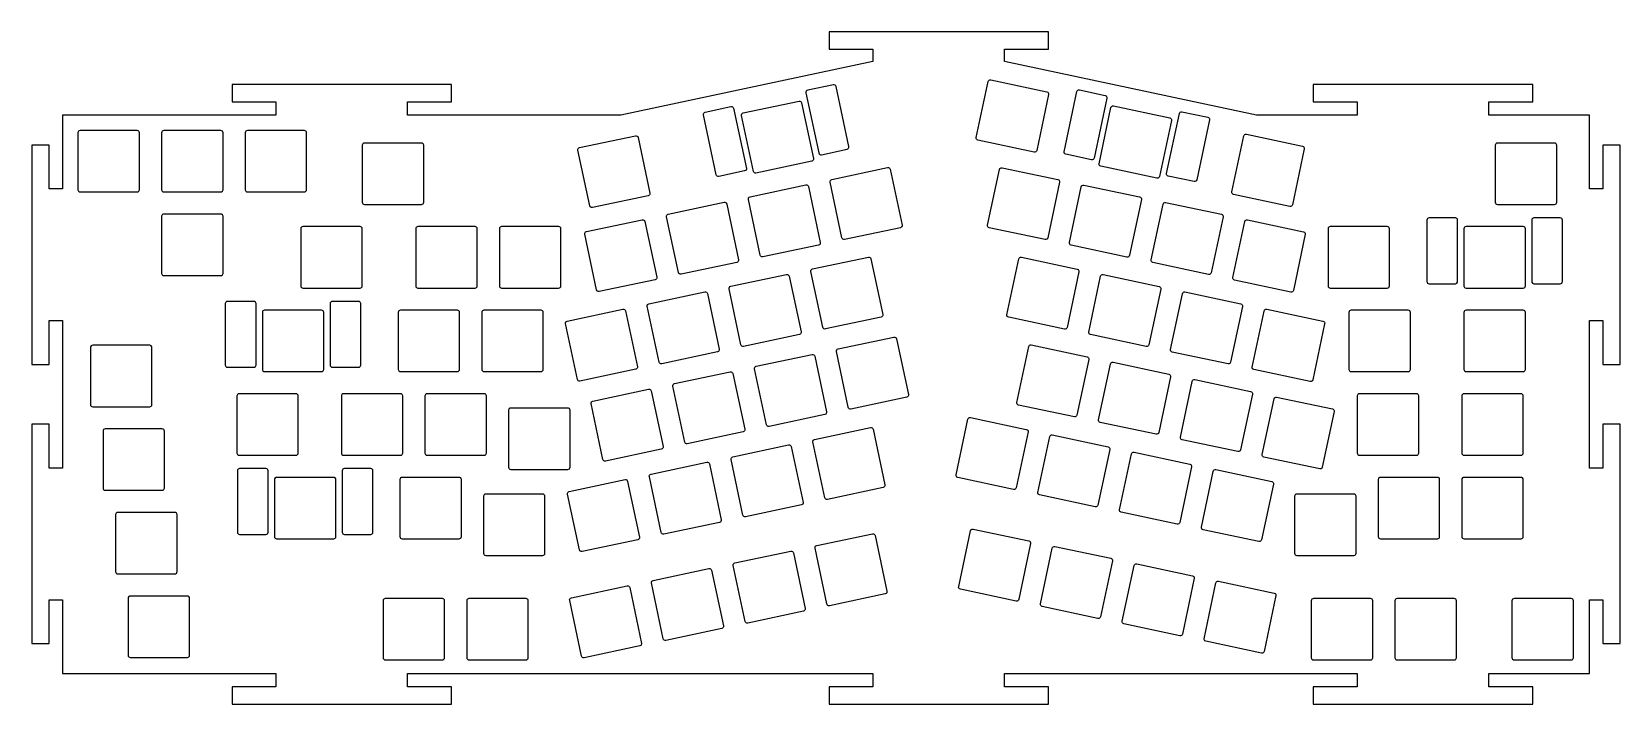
# Model space of a CAD drawing. Header units: millimetres. Extents: x -418 to -56, y 26 to 179.
import ezdxf

# ---------------------------------------------------------------- set-up
doc = ezdxf.new("R2010")
doc.units = ezdxf.units.MM
doc.layers.get('0').update_dxf_attribs({"linetype": 'CONTINUOUS'})

msp = doc.modelspace()

# ---------------------------------------------------------------- linework, layer by layer
msp.add_lwpolyline([(-226.24, 175.38), (-226.24, 172.57), (-283.65, 160.37), (-332.26, 160.37), (-332.26, 163.37), (-322.26, 163.37), (-322.26, 167.37), (-372.26, 167.37), (-372.26, 163.37), (-362.26, 163.37), (-362.26, 160.37), (-410.88, 160.37), (-410.88, 143.55), (-413.88, 143.55), (-413.88, 153.55), (-417.88, 153.55), (-417.88, 103.55), (-413.88, 103.55), (-413.88, 113.55), (-410.88, 113.55), (-410.88, 79.9), (-413.88, 79.9), (-413.88, 89.9), (-417.88, 89.9), (-417.88, 39.9), (-413.88, 39.9), (-413.88, 49.9), (-410.88, 49.9), (-410.88, 33.07), (-362.26, 33.07), (-362.26, 30.07), (-372.26, 30.07), (-372.26, 26.07), (-322.26, 26.07), (-322.26, 30.07), (-332.26, 30.07), (-332.26, 33.07), (-226.24, 33.07), (-226.24, 30.07), (-236.24, 30.07), (-236.24, 26.07), (-186.24, 26.07), (-186.24, 30.07), (-196.24, 30.07), (-196.24, 33.07), (-115.92, 33.07), (-115.92, 30.07), (-125.92, 30.07), (-125.92, 26.07), (-75.92, 26.07), (-75.92, 30.07), (-85.92, 30.07), (-85.92, 33.07), (-62.98, 33.07), (-62.98, 49.9), (-59.98, 49.9), (-59.98, 39.9), (-55.98, 39.9), (-55.98, 89.9), (-59.98, 89.9), (-59.98, 79.9), (-62.98, 79.9), (-62.98, 113.55), (-59.98, 113.55), (-59.98, 103.55), (-55.98, 103.55), (-55.98, 153.55), (-59.98, 153.55), (-59.98, 143.55), (-62.98, 143.55), (-62.98, 160.37), (-85.92, 160.37), (-85.92, 163.37), (-75.92, 163.37), (-75.92, 167.37), (-125.92, 167.37), (-125.92, 163.37), (-115.92, 163.37), (-115.92, 160.37), (-138.84, 160.37), (-196.24, 172.57), (-196.24, 175.38), (-186.24, 175.38), (-186.24, 179.38), (-211.24, 179.38), (-236.24, 179.38), (-236.24, 175.38)], close=True)
for points in [[(-241.1, 166.04, 0.414214), (-241.49, 165.44), (-238.58, 151.75, 0.414214), (-237.98, 151.36), (-232.11, 152.61, 0.414214), (-231.73, 153.2), (-234.64, 166.9, 0.414214), (-235.23, 167.28)], [(-186.21, 165.1), (-188.92, 152.33, -0.414198), (-189.52, 151.94), (-202.32, 154.66, -0.414179), (-202.7, 155.25), (-199.99, 168.03, -0.414289), (-199.39, 168.41), (-186.59, 165.69, -0.414187)], [(-242.48, 163.19), (-239.77, 150.47, -0.414214), (-240.16, 149.88), (-252.88, 147.18, -0.414214), (-253.47, 147.56), (-256.17, 160.28, -0.414214), (-255.79, 160.87), (-243.07, 163.57, -0.414214)], [(-179.18, 166.11), (-173.31, 164.86, -0.414214), (-172.93, 164.27), (-175.84, 150.58, -0.414214), (-176.43, 150.19), (-182.3, 151.44, -0.414214), (-182.69, 152.03), (-179.77, 165.73, -0.414214)], [(-258, 161.93), (-255.08, 148.24, -0.414214), (-255.47, 147.65), (-261.34, 146.4, -0.414214), (-261.93, 146.78), (-264.84, 160.48, -0.414214), (-264.46, 161.07), (-258.59, 162.32, -0.414214)], [(-174.73, 149.31), (-172.02, 162.08, -0.140021), (-171.89, 162.33, -0.264883), (-171.42, 162.48), (-158.62, 159.75, -0.414187), (-158.23, 159.16), (-160.95, 146.39, -0.139978), (-161.07, 146.14, -0.264845), (-161.55, 145.99), (-174.35, 148.71, -0.414179)], [(-155.83, 161.15), (-149.96, 159.9, -0.414214), (-149.57, 159.31), (-152.48, 145.61, -0.414214), (-153.08, 145.23), (-158.95, 146.47, -0.414214), (-159.33, 147.07), (-156.42, 160.76, -0.414214)], [(-393.86, 142.86, 0.414214), (-393.36, 143.36), (-393.36, 156.36, 0.414214), (-393.86, 156.86), (-406.86, 156.86, 0.414214), (-407.36, 156.36), (-407.36, 143.36, 0.414214), (-406.86, 142.86)], [(-374.81, 142.86, 0.414214), (-374.31, 143.36), (-374.31, 156.36, 0.414214), (-374.81, 156.86), (-387.81, 156.86, 0.414214), (-388.31, 156.36), (-388.31, 143.36, 0.414214), (-387.81, 142.86)], [(-355.76, 142.86, 0.414214), (-355.26, 143.36), (-355.26, 156.36, 0.414214), (-355.76, 156.86), (-368.76, 156.86, 0.414214), (-369.26, 156.36), (-369.26, 143.36, 0.414214), (-368.76, 142.86)], [(-290.74, 139.67), (-293.45, 152.39, -0.414214), (-293.06, 152.98), (-280.35, 155.68, -0.414214), (-279.75, 155.3), (-277.05, 142.58, -0.414214), (-277.44, 141.99), (-290.15, 139.29, -0.414214)], [(-131.27, 139.57), (-144.07, 142.29, -0.414179), (-144.45, 142.89), (-141.74, 155.66, -0.414289), (-141.14, 156.05), (-128.34, 153.32, -0.414187), (-127.96, 152.73), (-130.67, 139.96, -0.414198)], [(-329.09, 140.01, 0.414214), (-328.59, 140.51), (-328.59, 153.51, 0.414214), (-329.09, 154.01), (-342.09, 154.01, 0.414214), (-342.59, 153.51), (-342.59, 140.51, 0.414214), (-342.09, 140.01)], [(-70.95, 140.01, 0.414214), (-70.45, 140.51), (-70.45, 153.51, 0.414214), (-70.95, 154.01), (-83.95, 154.01, 0.414214), (-84.45, 153.51), (-84.45, 140.51, 0.414214), (-83.95, 140.01)], [(-219.98, 134.72), (-232.69, 132.02, -0.414214), (-233.29, 132.41), (-235.99, 145.12, -0.414214), (-235.61, 145.72), (-222.89, 148.42, -0.414214), (-222.3, 148.03), (-219.59, 135.32, -0.414214)], [(-196.82, 148.39), (-184.1, 145.69, -0.414214), (-183.72, 145.09), (-186.42, 132.38, -0.414214), (-187.01, 131.99), (-199.73, 134.7, -0.414214), (-200.11, 135.29), (-197.41, 148.01, -0.414214)], [(-254.24, 141.75), (-241.52, 144.46, -0.414214), (-240.93, 144.07), (-238.23, 131.36, -0.414214), (-238.61, 130.76), (-251.33, 128.06, -0.414214), (-251.92, 128.45), (-254.62, 141.16, -0.414214)], [(-178.18, 144.43), (-165.47, 141.73, -0.414214), (-165.08, 141.13), (-167.79, 128.42, -0.414214), (-168.38, 128.03), (-181.1, 130.74, -0.414214), (-181.48, 131.33), (-178.78, 144.04, -0.414214)], [(-374.81, 123.81, 0.414214), (-374.31, 124.31), (-374.31, 137.31, 0.414214), (-374.81, 137.81), (-387.81, 137.81, 0.414214), (-388.31, 137.31), (-388.31, 124.31, 0.414214), (-387.81, 123.81)], [(-272.87, 137.79), (-260.16, 140.5, -0.414214), (-259.56, 140.11), (-256.86, 127.4, -0.414214), (-257.25, 126.8), (-269.96, 124.1, -0.414214), (-270.55, 124.49), (-273.26, 137.2, -0.414214)], [(-159.55, 140.47), (-146.84, 137.77, -0.414214), (-146.45, 137.17), (-149.15, 124.46, -0.414214), (-149.75, 124.07), (-162.46, 126.78, -0.414214), (-162.85, 127.37), (-160.14, 140.08, -0.414214)], [(-343.09, 120.95, 0.414214), (-342.59, 121.45), (-342.59, 134.46, 0.414214), (-343.09, 134.96), (-356.09, 134.96, 0.414214), (-356.59, 134.46), (-356.59, 121.45, 0.414214), (-356.09, 120.95)], [(-316.89, 120.95, 0.414214), (-316.39, 121.45), (-316.39, 134.46, 0.414214), (-316.89, 134.96), (-329.9, 134.96, 0.414214), (-330.4, 134.46), (-330.4, 121.45, 0.414214), (-329.9, 120.95)], [(-297.84, 120.95, 0.414214), (-297.34, 121.45), (-297.34, 134.46, 0.414214), (-297.84, 134.96), (-310.84, 134.96, 0.414214), (-311.34, 134.46), (-311.34, 121.45, 0.414214), (-310.84, 120.95)], [(-291.51, 133.83), (-278.79, 136.54, -0.414214), (-278.2, 136.15), (-275.49, 123.44, -0.414214), (-275.88, 122.84), (-288.6, 120.14, -0.414214), (-289.19, 120.52), (-291.89, 133.24, -0.414214)], [(-140.92, 136.52), (-128.12, 133.8, -0.414187), (-127.73, 133.21), (-130.45, 120.43, -0.414198), (-131.04, 120.05), (-143.84, 122.77, -0.414179), (-144.23, 123.36), (-141.51, 136.14, -0.414289)], [(-109.05, 120.95, 0.414214), (-108.55, 121.45), (-108.55, 134.46, 0.414214), (-109.05, 134.96), (-122.05, 134.96, 0.414214), (-122.55, 134.46), (-122.55, 121.45, 0.414214), (-122.05, 120.95)], [(-93.53, 121.95, 0.414214), (-93.03, 122.45), (-93.03, 136.46, 0.414214), (-93.53, 136.96), (-99.53, 136.96, 0.414214), (-100.03, 136.46), (-100.03, 122.45, 0.414214), (-99.53, 121.95)], [(-78.09, 120.95, 0.414214), (-77.59, 121.45), (-77.59, 134.46, 0.414214), (-78.09, 134.96), (-91.09, 134.96, 0.414214), (-91.59, 134.46), (-91.59, 121.45, 0.414214), (-91.09, 120.95)], [(-69.65, 121.95, 0.414214), (-69.15, 122.45), (-69.15, 136.46, 0.414214), (-69.65, 136.96), (-75.65, 136.96, 0.414214), (-76.15, 136.46), (-76.15, 122.45, 0.414214), (-75.65, 121.95)], [(-224.37, 114.32), (-237.08, 111.62, -0.414214), (-237.68, 112), (-240.38, 124.72, -0.414214), (-239.99, 125.31), (-227.28, 128.02, -0.414214), (-226.68, 127.63), (-223.98, 114.91, -0.414214)], [(-192.4, 127.98), (-179.69, 125.28, -0.414214), (-179.3, 124.68), (-182, 111.97, -0.414214), (-182.6, 111.58), (-195.31, 114.29, -0.414214), (-195.7, 114.88), (-193, 127.59, -0.414214)], [(-258.63, 121.35), (-245.91, 124.05, -0.414214), (-245.32, 123.67), (-242.62, 110.95, -0.414214), (-243, 110.36), (-255.72, 107.66, -0.414214), (-256.31, 108.04), (-259.01, 120.76, -0.414214)], [(-173.77, 124.02), (-161.05, 121.32, -0.414214), (-160.67, 120.72), (-163.37, 108.01, -0.414214), (-163.96, 107.62), (-176.68, 110.33, -0.414214), (-177.07, 110.92), (-174.36, 123.63, -0.414214)], [(-277.26, 117.39), (-264.55, 120.09, -0.414214), (-263.95, 119.71), (-261.25, 106.99, -0.414214), (-261.63, 106.4), (-274.35, 103.7, -0.414214), (-274.94, 104.08), (-277.65, 116.8, -0.414214)], [(-155.14, 120.06), (-142.42, 117.36, -0.414214), (-142.03, 116.76), (-144.74, 104.05, -0.414214), (-145.33, 103.66), (-158.05, 106.36, -0.414214), (-158.43, 106.96), (-155.73, 119.67, -0.414214)], [(-367.29, 102.9, 0.414214), (-366.79, 103.4), (-366.79, 117.4, 0.414214), (-367.29, 117.9), (-373.29, 117.9, 0.414214), (-373.79, 117.4), (-373.79, 103.4, 0.414214), (-373.29, 102.9)], [(-351.85, 101.9, 0.414214), (-351.35, 102.4), (-351.35, 115.4, 0.414214), (-351.85, 115.9), (-364.85, 115.9, 0.414214), (-365.35, 115.4), (-365.35, 102.4, 0.414214), (-364.85, 101.9)], [(-343.41, 102.9, 0.414214), (-342.91, 103.4), (-342.91, 117.4, 0.414214), (-343.41, 117.9), (-349.42, 117.9, 0.414214), (-349.92, 117.4), (-349.92, 103.4, 0.414214), (-349.42, 102.9)], [(-320.9, 101.9, 0.414214), (-320.4, 102.4), (-320.4, 115.4, 0.414214), (-320.9, 115.9), (-333.9, 115.9, 0.414214), (-334.4, 115.4), (-334.4, 102.4, 0.414214), (-333.9, 101.9)], [(-301.85, 101.9, 0.414214), (-301.35, 102.4), (-301.35, 115.4, 0.414214), (-301.85, 115.9), (-314.85, 115.9, 0.414214), (-315.35, 115.4), (-315.35, 102.4, 0.414214), (-314.85, 101.9)], [(-295.89, 113.43), (-283.18, 116.13, -0.414214), (-282.59, 115.75), (-279.88, 103.03, -0.414214), (-280.27, 102.44), (-292.98, 99.74, -0.414214), (-293.58, 100.12), (-296.28, 112.84, -0.414214)], [(-136.51, 116.11), (-123.7, 113.39, -0.414187), (-123.32, 112.79), (-126.03, 100.02, -0.414198), (-126.63, 99.64), (-139.43, 102.36, -0.414179), (-139.81, 102.95), (-137.1, 115.72, -0.414289)], [(-104.29, 101.9, 0.414214), (-103.79, 102.4), (-103.79, 115.4, 0.414214), (-104.29, 115.9), (-117.29, 115.9, 0.414214), (-117.79, 115.4), (-117.79, 102.4, 0.414214), (-117.29, 101.9)], [(-78.09, 101.9, 0.414214), (-77.59, 102.4), (-77.59, 115.4, 0.414214), (-78.09, 115.9), (-91.09, 115.9, 0.414214), (-91.59, 115.4), (-91.59, 102.4, 0.414214), (-91.09, 101.9)], [(-218.55, 96.09), (-231.26, 93.38, -0.414214), (-231.86, 93.77), (-234.56, 106.48, -0.414214), (-234.17, 107.08), (-221.46, 109.78, -0.414214), (-220.86, 109.4), (-218.16, 96.68, -0.414214)], [(-391, 93.9, 0.414214), (-390.5, 94.4), (-390.5, 107.4, 0.414214), (-391, 107.9), (-404, 107.9, 0.414214), (-404.5, 107.4), (-404.5, 94.4, 0.414214), (-404, 93.9)], [(-252.81, 103.12), (-240.09, 105.82, -0.414214), (-239.5, 105.43), (-236.8, 92.72, -0.414214), (-237.18, 92.13), (-249.9, 89.42, -0.414214), (-250.49, 89.81), (-253.19, 102.52, -0.414214)], [(-190.16, 107.99), (-177.44, 105.28, -0.414214), (-177.06, 104.69), (-179.76, 91.97, -0.414214), (-180.35, 91.59), (-193.07, 94.29, -0.414214), (-193.46, 94.89), (-190.75, 107.6, -0.414214)], [(-271.44, 99.16), (-258.73, 101.86, -0.414214), (-258.13, 101.47), (-255.43, 88.76, -0.414214), (-255.81, 88.17), (-268.53, 85.46, -0.414214), (-269.12, 85.85), (-271.83, 98.56, -0.414214)], [(-171.53, 104.03), (-158.81, 101.32, -0.414214), (-158.43, 100.73), (-161.13, 88.01, -0.414214), (-161.72, 87.63), (-174.44, 90.33, -0.414214), (-174.82, 90.92), (-172.12, 103.64, -0.414214)], [(-290.07, 95.2), (-277.36, 97.9, -0.414214), (-276.77, 97.51), (-274.06, 84.8, -0.414214), (-274.45, 84.2), (-287.16, 81.5, -0.414214), (-287.76, 81.89), (-290.46, 94.6, -0.414214)], [(-152.89, 100.07), (-140.18, 97.36, -0.414214), (-139.79, 96.77), (-142.49, 84.05, -0.414214), (-143.09, 83.67), (-155.8, 86.37, -0.414214), (-156.19, 86.96), (-153.49, 99.68, -0.414214)], [(-357.66, 82.85, 0.414214), (-357.16, 83.35), (-357.16, 96.35, 0.414214), (-357.66, 96.85), (-370.66, 96.85, 0.414214), (-371.16, 96.35), (-371.16, 83.35, 0.414214), (-370.66, 82.85)], [(-333.85, 82.85, 0.414214), (-333.35, 83.35), (-333.35, 96.35, 0.414214), (-333.85, 96.85), (-346.85, 96.85, 0.414214), (-347.35, 96.35), (-347.35, 83.35, 0.414214), (-346.85, 82.85)], [(-314.8, 82.85, 0.414214), (-314.3, 83.35), (-314.3, 96.35, 0.414214), (-314.8, 96.85), (-327.8, 96.85, 0.414214), (-328.3, 96.35), (-328.3, 83.35, 0.414214), (-327.8, 82.85)], [(-134.26, 96.1), (-121.54, 93.4, -0.414214), (-121.16, 92.81), (-123.86, 80.09, -0.414214), (-124.45, 79.71), (-137.17, 82.41, -0.414214), (-137.55, 83), (-134.85, 95.72, -0.414214)], [(-102.38, 82.85, 0.414214), (-101.88, 83.35), (-101.88, 96.35, 0.414214), (-102.38, 96.85), (-115.38, 96.85, 0.414214), (-115.88, 96.35), (-115.88, 83.35, 0.414214), (-115.38, 82.85)], [(-78.57, 82.85, 0.414214), (-78.07, 83.35), (-78.07, 96.35, 0.414214), (-78.57, 96.85), (-91.57, 96.85, 0.414214), (-92.07, 96.35), (-92.07, 83.35, 0.414214), (-91.57, 82.85)], [(-295.75, 79.61, 0.414214), (-295.25, 80.11), (-295.25, 93.11, 0.414214), (-295.75, 93.61), (-308.75, 93.61, 0.414214), (-309.25, 93.11), (-309.25, 80.11, 0.414214), (-308.75, 79.61)], [(-204.01, 91.44), (-191.29, 88.74, -0.414214), (-190.9, 88.14), (-193.61, 75.43, -0.414214), (-194.2, 75.04), (-206.92, 77.75, -0.414214), (-207.3, 78.34), (-204.6, 91.06, -0.414214)], [(-388.14, 74.85, 0.414214), (-387.64, 75.35), (-387.64, 88.35, 0.414214), (-388.14, 88.85), (-401.15, 88.85, 0.414214), (-401.65, 88.35), (-401.65, 75.35, 0.414214), (-401.15, 74.85)], [(-223.9, 75.46), (-236.62, 72.76, -0.414214), (-237.21, 73.15), (-239.92, 85.86, -0.414214), (-239.53, 86.46), (-226.81, 89.16, -0.414214), (-226.22, 88.77), (-223.52, 76.06, -0.414214)], [(-185.37, 87.48), (-172.66, 84.78, -0.414214), (-172.27, 84.18), (-174.97, 71.47, -0.414214), (-175.57, 71.08), (-188.28, 73.79, -0.414214), (-188.67, 74.38), (-185.96, 87.1, -0.414214)], [(-258.16, 82.49), (-245.45, 85.2, -0.414214), (-244.85, 84.81), (-242.15, 72.1, -0.414214), (-242.54, 71.5), (-255.25, 68.8, -0.414214), (-255.85, 69.19), (-258.55, 81.9, -0.414214)], [(-166.74, 83.52), (-154.02, 80.82, -0.414214), (-153.64, 80.22), (-156.34, 67.51, -0.414214), (-156.93, 67.12), (-169.65, 69.83, -0.414214), (-170.03, 70.42), (-167.33, 83.13, -0.414214)], [(-364.53, 64.8, 0.414214), (-364.03, 65.3), (-364.03, 79.3, 0.414214), (-364.53, 79.8), (-370.53, 79.8, 0.414214), (-371.03, 79.3), (-371.03, 65.3, 0.414214), (-370.53, 64.8)], [(-340.65, 64.8, 0.414214), (-340.15, 65.3), (-340.15, 79.3, 0.414214), (-340.65, 79.8), (-346.65, 79.8, 0.414214), (-347.15, 79.3), (-347.15, 65.3, 0.414214), (-346.65, 64.8)], [(-276.8, 78.53), (-264.08, 81.24, -0.414214), (-263.49, 80.85), (-260.79, 68.14, -0.414214), (-261.17, 67.54), (-273.89, 64.84, -0.414214), (-274.48, 65.23), (-277.18, 77.94, -0.414214)], [(-349.09, 63.8, 0.414214), (-348.59, 64.3), (-348.59, 77.3, 0.414214), (-349.09, 77.8), (-362.09, 77.8, 0.414214), (-362.59, 77.3), (-362.59, 64.3, 0.414214), (-362.09, 63.8)], [(-320.51, 63.8, 0.414214), (-320.01, 64.3), (-320.01, 77.3, 0.414214), (-320.51, 77.8), (-333.52, 77.8, 0.414214), (-334.02, 77.3), (-334.02, 64.3, 0.414214), (-333.52, 63.8)], [(-295.43, 74.57), (-282.72, 77.28, -0.414214), (-282.12, 76.89), (-279.42, 64.18, -0.414214), (-279.8, 63.58), (-292.52, 60.88, -0.414214), (-293.11, 61.26), (-295.82, 73.98, -0.414214)], [(-148.1, 79.56), (-135.39, 76.86, -0.414214), (-135, 76.26), (-137.71, 63.55, -0.414214), (-138.3, 63.16), (-151.02, 65.86, -0.414214), (-151.4, 66.46), (-148.7, 79.17, -0.414214)], [(-97.62, 63.8, 0.414214), (-97.12, 64.3), (-97.12, 77.3, 0.414214), (-97.62, 77.8), (-110.62, 77.8, 0.414214), (-111.12, 77.3), (-111.12, 64.3, 0.414214), (-110.62, 63.8)], [(-78.57, 63.8, 0.414214), (-78.07, 64.3), (-78.07, 77.3, 0.414214), (-78.57, 77.8), (-91.57, 77.8, 0.414214), (-92.07, 77.3), (-92.07, 64.3, 0.414214), (-91.57, 63.8)], [(-301.46, 59.99, 0.414214), (-300.96, 60.49), (-300.96, 73.49, 0.414214), (-301.46, 73.99), (-314.46, 73.99, 0.414214), (-314.96, 73.49), (-314.96, 60.49, 0.414214), (-314.46, 59.99)], [(-116.67, 59.99, 0.414214), (-116.17, 60.49), (-116.17, 73.49, 0.414214), (-116.67, 73.99), (-129.67, 73.99, 0.414214), (-130.17, 73.49), (-130.17, 60.49, 0.414214), (-129.67, 59.99)], [(-385.29, 55.8, 0.414214), (-384.79, 56.3), (-384.79, 69.3, 0.414214), (-385.29, 69.8), (-398.29, 69.8, 0.414214), (-398.79, 69.3), (-398.79, 56.3, 0.414214), (-398.29, 55.8)], [(-190.31, 62.71), (-193.01, 50, -0.414214), (-193.6, 49.61), (-206.32, 52.31, -0.414214), (-206.7, 52.91), (-204, 65.62, -0.414214), (-203.41, 66.01), (-190.69, 63.3, -0.414214)], [(-223.42, 51.25), (-236.14, 48.54, -0.414214), (-236.73, 48.93), (-239.43, 61.64, -0.414214), (-239.05, 62.24), (-226.33, 64.94, -0.414214), (-225.74, 64.55), (-223.04, 51.84, -0.414214)], [(-171.67, 58.75), (-174.38, 46.03, -0.414214), (-174.97, 45.65), (-187.68, 48.35, -0.414214), (-188.07, 48.95), (-185.37, 61.66, -0.414214), (-184.77, 62.05), (-172.06, 59.34, -0.414214)], [(-242.05, 47.28), (-254.77, 44.58, -0.414214), (-255.36, 44.97), (-258.07, 57.68, -0.414214), (-257.68, 58.28), (-244.96, 60.98, -0.414214), (-244.37, 60.59), (-241.67, 47.88, -0.414214)], [(-156.34, 41.69), (-169.05, 44.39, -0.414214), (-169.44, 44.98), (-166.73, 57.7, -0.414214), (-166.14, 58.09), (-153.42, 55.38, -0.414214), (-153.04, 54.79), (-155.74, 42.07, -0.414214)], [(-260.69, 43.32), (-273.4, 40.62, -0.414214), (-274, 41.01), (-276.7, 53.72, -0.414214), (-276.31, 54.32), (-263.6, 57.02, -0.414214), (-263.01, 56.63), (-260.3, 43.92, -0.414214)], [(-382.43, 36.75, 0.414214), (-381.93, 37.25), (-381.93, 50.25, 0.414214), (-382.43, 50.75), (-395.43, 50.75, 0.414214), (-395.93, 50.25), (-395.93, 37.25, 0.414214), (-395.43, 36.75)], [(-294.95, 50.35), (-282.23, 53.06, -0.414214), (-281.64, 52.67), (-278.94, 39.96, -0.414214), (-279.32, 39.36), (-292.04, 36.66, -0.414214), (-292.63, 37.05), (-295.33, 49.76, -0.414214)], [(-150.8, 41.02), (-148.1, 53.74, -0.414214), (-147.51, 54.12), (-134.79, 51.42, -0.414214), (-134.41, 50.83), (-137.11, 38.11, -0.414214), (-137.7, 37.73), (-150.42, 40.43, -0.414214)], [(-324.33, 36.18, 0.414214), (-323.83, 36.68), (-323.83, 49.68, 0.414214), (-324.33, 50.18), (-337.33, 50.18, 0.414214), (-337.83, 49.68), (-337.83, 36.68, 0.414214), (-337.33, 36.18)], [(-305.27, 36.18, 0.414214), (-304.77, 36.68), (-304.77, 49.68, 0.414214), (-305.27, 50.18), (-318.27, 50.18, 0.414214), (-318.77, 49.68), (-318.77, 36.68, 0.414214), (-318.27, 36.18)], [(-112.86, 36.18, 0.414214), (-112.36, 36.68), (-112.36, 49.68, 0.414214), (-112.86, 50.18), (-125.86, 50.18, 0.414214), (-126.36, 49.68), (-126.36, 36.68, 0.414214), (-125.86, 36.18)], [(-93.81, 36.18, 0.414214), (-93.31, 36.68), (-93.31, 49.68, 0.414214), (-93.81, 50.18), (-106.81, 50.18, 0.414214), (-107.31, 49.68), (-107.31, 36.68, 0.414214), (-106.81, 36.18)], [(-67.14, 36.18, 0.414214), (-66.64, 36.68), (-66.64, 49.68, 0.414214), (-67.14, 50.18), (-80.14, 50.18, 0.414214), (-80.64, 49.68), (-80.64, 36.68, 0.414214), (-80.14, 36.18)]]:
    msp.add_lwpolyline(points, format="xyb", close=True)

doc.saveas('drawing.dxf')
